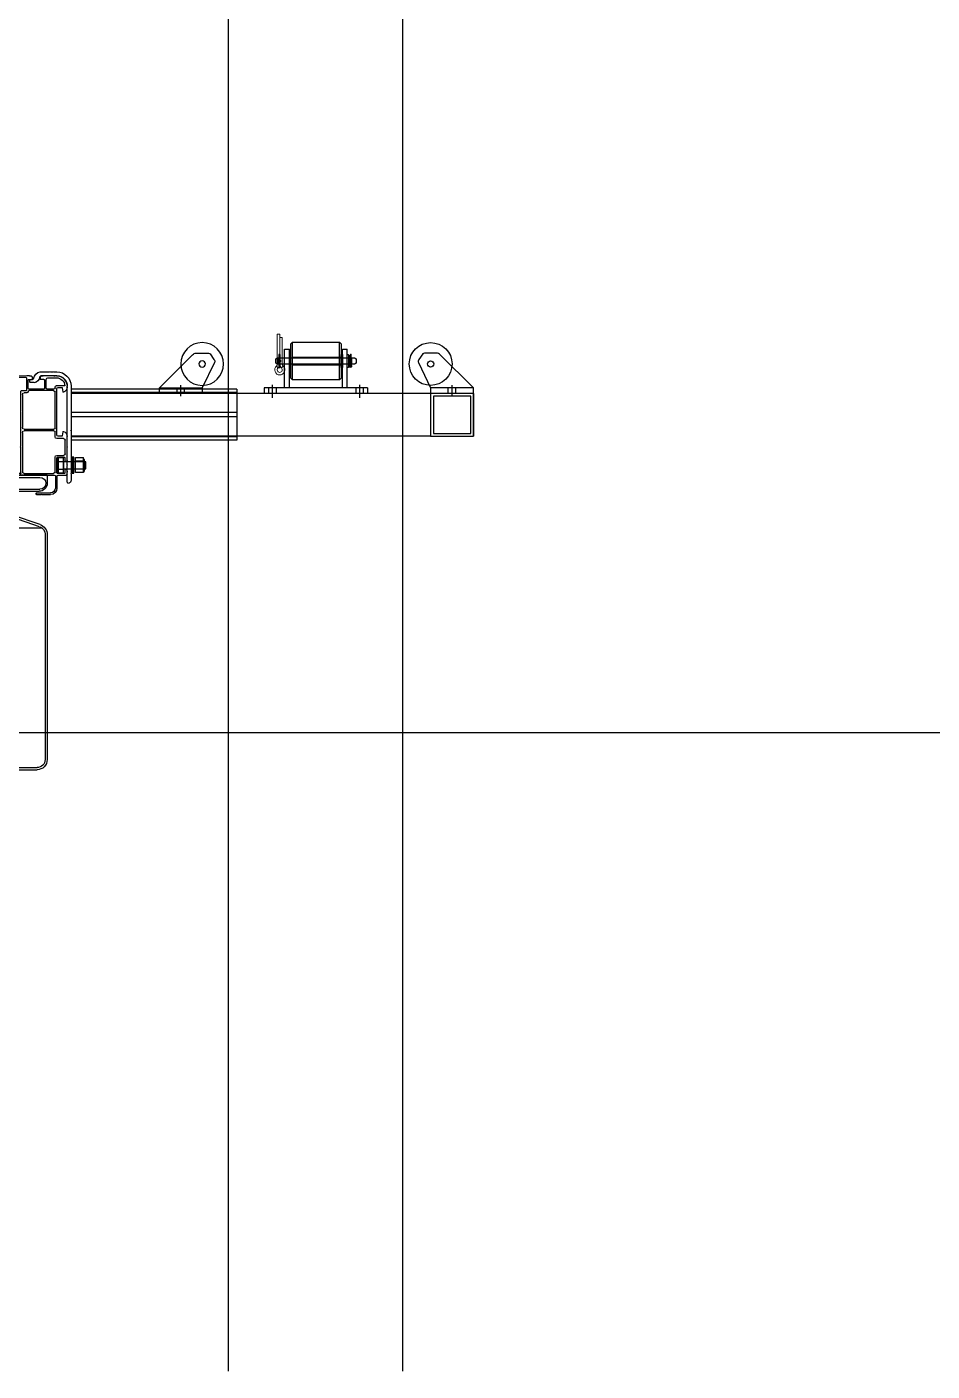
# Model space of a CAD drawing. Extents: x 15372 to 116961, y 24572 to 128109.
# Drawn here: x 43492 to 45184, y 27533 to 30043 of the extents above; entities that cross this region are included whole.
import ezdxf

# ---------------------------------------------------------------- set-up
doc = ezdxf.new("R2010")
doc.units = 0
doc.header["$LTSCALE"] = 1000
doc.header["$MEASUREMENT"] = 0
for name, pattern in [('( Border )', [21, 6, -3, 6, -3, 0, -3]), ('CENTER2', [28.575, 19.05, -3.175, 3.175, -3.175]), ('DASHED2', [9.525, 6.35, -3.175])]:
    doc.linetypes.add(name, pattern=pattern)
for name, color, linetype in [('PUB_DIM', 3, 'Continuous'), ('W-FLOAT_BOWL浮筒', 253, 'Continuous'), ('W-STEEL_FRAME钢架', 3, 'Continuous'), ('W-WOOD_FLOOR木地板', 30, 'Continuous'), ('ZJ', 251, 'Continuous'), ('中实线', 1, 'Continuous'), ('粗实线', 3, 'Continuous')]:
    doc.layers.add(name, color=color, linetype=linetype)
doc.layers.add('结构', color=52, linetype='Continuous', lineweight=18)
doc.layers.add('铝主梁170x129x4', color=210, linetype='Continuous', lineweight=25)

# ---------------------------------------------------------------- blocks, each defined once
blk = doc.blocks.new('A$C49B369EF')
at = {"color": 8}
for p, q in [((4, 203), (20.5, 203)), ((22.5, 124), (22.5, 191))]:
    blk.add_line(p, q, dxfattribs=at)
at = {"color": 3}
for p, q in [((17, 36), (2, 36)), ((19, 34), (19, 12)), ((22, 34), (22, 12)), ((57, 3), (31, 3)), ((58, 2), (58, 1)), ((47.4, 0), (31, 0)), ((57, 0), (48.6, 0))]:
    blk.add_line(p, q, dxfattribs=at)
at = {"color": 8, "ltscale": 0.5}
blk.add_arc((20.5, 201), 2, 0, 90, dxfattribs=at)
at = {"color": 3}
for centre, radius, start, end in [((2, 38), 2, 180, 270), ((17, 34), 2, 0, 90), ((31, 12), 12, 180, 270), ((31, 12), 9, 180, 270), ((57, 2), 1, 0, 90), ((57, 1), 1, 270, 0)]:
    blk.add_arc(centre, radius, start, end, dxfattribs=at)
at = {"color": 3, "ltscale": 0.5}
blk.add_arc((24, 34), 2, 90, 180, dxfattribs=at)
at = {"layer": '中实线', "color": 8, "linetype": 'ByBlock', "ltscale": 0.5}
for p, q in [((4, 203), (4, 203)), ((36, 218), (20, 218)), ((20, 218), (20, 218)), ((22.5, 199), (22.5, 201)), ((39, 199), (39, 215)), ((24.5, 197), (37, 197)), ((25.5, 194), (70.6, 194)), ((75.5, 190), (80.5, 190)), ((83.5, 187), (83.5, 125)), ((3.5, 76), (3.5, 101.5)), ((6.5, 104.5), (19.5, 104.5)), ((22.5, 107.5), (22.5, 117)), ((80.5, 122), (24.5, 122)), ((24.5, 119), (80.5, 119)), ((83.5, 116), (83.5, 42.5)), ((19.5, 73), (6.5, 73)), ((22.5, 42.5), (22.5, 70)), ((80.5, 39.5), (25.5, 39.5))]:
    blk.add_line(p, q, dxfattribs=at)
for centre, radius, start, end in [((20, 202.1), 15.9, 89.8166, 176.4472), ((36, 215), 3, 0, 90), ((24.5, 199), 2, 180, 269.9404), ((25.5, 191), 3, 90, 180), ((37, 199), 2, 269.9404, 0), ((70.6, 192), 2, 11.537, 90), ((75.5, 193), 3, 191.537, 270), ((80.5, 187), 3, 0, 90), ((6.5, 101.5), 3, 90, 180), ((19.5, 107.5), 3, 270, 0), ((24.5, 124), 2, 180, 270), ((24.5, 117), 2, 90, 180), ((80.5, 125), 3, 270, 0), ((80.5, 116), 3, 0, 90), ((6.5, 76), 3, 180, 270), ((19.5, 70), 3, 0, 90), ((25.5, 42.5), 3, 180, 270), ((80.5, 42.5), 3, 270, 0)]:
    blk.add_arc(centre, radius, start, end, dxfattribs=at)
at = {"layer": '粗实线', "linetype": 'ByBlock', "ltscale": 0.5}
for p, q in [((0, 200.4), (0, 202)), ((20, 222), (24.7, 222)), ((24.7, 222), (22.4, 222)), ((39.9, 222), (45, 222)), ((42.5, 214), (42.5, 198)), ((43.5, 215), (50.3, 215)), ((50.5, 219.5), (50.5, 215.2)), ((64.5, 215.2), (64.5, 219.5)), ((71.5, 215), (64.7, 215)), ((70, 222), (75.1, 222)), ((72.5, 198), (72.5, 214)), ((76, 218), (76, 194.5)), ((99.8, 219), (77, 219)), ((90.3, 222), (92.7, 222)), ((100, 219.5), (100, 219.2)), ((9.1, 199.2), (7.8, 191.8)), ((17, 200), (10.1, 200)), ((19, 155.1), (19, 198)), ((43.5, 197), (56.9, 197)), ((57.1, 196.9), (57.4, 196.6)), ((57.6, 196.6), (57.9, 196.9)), ((58.1, 197), (71.5, 197)), ((77, 193.5), (86, 193.5)), ((87, 192.5), (87, 155.1)), ((19, 111), (19, 153.9)), ((19.4, 154.6), (19.1, 154.9)), ((19.1, 154.1), (19.4, 154.4)), ((86.9, 154.9), (86.6, 154.6)), ((86.6, 154.4), (86.9, 154.1)), ((87, 153.9), (87, 153.9)), ((87, 153.9), (87, 89.8)), ((0, 89.8), (0, 108.6)), ((7.8, 117.2), (9.1, 109.8)), ((10.1, 109), (17, 109)), ((0, 74.4), (0, 88.7)), ((0.4, 89.4), (0.1, 89.7)), ((0.1, 88.8), (0.4, 89.1)), ((86.9, 89.7), (86.6, 89.4)), ((86.6, 89.1), (86.9, 88.8)), ((87, 88.7), (87, 39.5)), ((0, 64), (0, 74.4)), ((3.8, 61.5), (2.5, 61.5)), ((4, 68.5), (4, 61.7)), ((18, 69.5), (5, 69.5)), ((19, 55.1), (19, 68.5)), ((19, 40.5), (19, 53.9)), ((19.4, 54.6), (19.1, 54.9)), ((19.1, 54.1), (19.4, 54.4)), ((0, 38), (0, 42)), ((2.5, 47.5), (3.8, 47.5)), ((4, 47.3), (4, 40.5)), ((99, 36), (24, 36)), ((87.5, 39), (99, 39)), ((100, 38), (100, 37))]:
    blk.add_line(p, q, dxfattribs=at)
at = {"layer": '粗实线', "color": 3, "linetype": 'ByBlock', "ltscale": 0.5}
for p, q in [((5, 39.5), (18, 39.5)), ((47.9, 0.4), (47.6, 0.1)), ((48.4, 0.1), (48.1, 0.4))]:
    blk.add_line(p, q, dxfattribs=at)
at = {"layer": '粗实线', "linetype": 'ByBlock', "ltscale": 0.5}
for centre, radius, start, end in [((20, 202), 20, 90, 180), ((43.5, 214), 1, 90, 180), ((45.3, 215.4), 6.6, 38.3047, 92.8074), ((50.3, 215.2), 0.2, 270, 0.2741), ((69.7, 215.4), 6.6, 87.1926, 141.6953), ((64.7, 215.2), 0.2, 180, 270), ((71.5, 214), 1, 0, 90), ((77, 218), 1, 90, 180), ((92.1, 208.2), 13.8, 54.8394, 92.3815), ((99.8, 219.2), 0.2, 270, 0), ((9.9, 200.4), 9.84, 179.7094, 251.9861), ((6.8, 192), 1, 270, 349.7), ((10.1, 199), 1, 90, 169.7), ((17, 198), 2, 360, 90), ((43.5, 198), 1, 180, 270), ((56.9, 196.8), 0.2, 45, 90), ((57.5, 196.8), 0.2, 225, 315), ((58.1, 196.8), 0.2, 90, 135), ((71.5, 198), 1, 270, 0), ((77, 194.5), 1, 180, 270), ((86, 192.5), 1, 0, 90), ((19.2, 155.1), 0.2, 180, 225), ((19.2, 153.9), 0.2, 135, 180), ((19.2, 154.5), 0.2, 315, 45), ((86.8, 154.5), 0.2, 135, 225), ((86.8, 155.1), 0.2, 315, 0), ((86.8, 153.9), 0.2, 360, 45), ((10.1, 108.5), 10.1, 110.0422, 179.7055), ((6.8, 117), 1.03, 10.8147, 98.718), ((10.1, 110), 1, 190.3, 270), ((17, 111), 2, 270, 0), ((0.2, 89.8), 0.2, 180, 225), ((0.2, 88.7), 0.2, 135, 180), ((0.2, 89.2), 0.2, 315, 45), ((86.8, 89.2), 0.2, 135, 225), ((86.8, 89.8), 0.2, 315, 0), ((86.8, 88.7), 0.2, 360, 45), ((2.5, 64), 2.5, 180, 270), ((3.8, 61.7), 0.2, 270, 0), ((5, 68.5), 1, 90, 180), ((18, 68.5), 1, 0, 90), ((19.2, 55.1), 0.2, 180, 225), ((19.2, 53.9), 0.2, 135, 180), ((19.2, 54.5), 0.2, 315, 45), ((6.6, 42.3), 6.6, 128.3047, 182.8074), ((3.8, 47.3), 0.2, 0, 90), ((5, 40.5), 1, 180, 270), ((18, 40.5), 1, 270, 0), ((87, 39), 0.5, 90, 0), ((99, 38), 1, 0, 90), ((99, 37), 1, 270, 0)]:
    blk.add_arc(centre, radius, start, end, dxfattribs=at)
at = {"layer": '粗实线', "color": 3, "linetype": 'ByBlock', "ltscale": 0.5}
for centre, start, end in [((47.4, 0.2), 270, 315), ((48, 0.2), 45, 135), ((48.6, 0.2), 225, 270)]:
    blk.add_arc(centre, 0.2, start, end, dxfattribs=at)
at = {"layer": '结构', "color": 3, "linetype": 'ByBlock', "ltscale": 0.5}
for p, q in [((24.9, 221.9), (25.2, 221.5)), ((25.5, 221.5), (25.8, 221.9)), ((25.9, 222), (26.7, 222)), ((26.9, 221.9), (27.2, 221.5)), ((27.5, 221.5), (27.8, 221.9)), ((27.9, 222), (28.7, 222)), ((28.9, 221.9), (29.2, 221.5)), ((29.5, 221.5), (29.8, 221.9)), ((29.9, 222), (30.7, 222)), ((30.9, 221.9), (31.2, 221.5)), ((31.5, 221.5), (31.8, 221.9)), ((31.9, 222), (32.7, 222)), ((32.9, 221.9), (33.2, 221.5)), ((33.5, 221.5), (33.8, 221.9)), ((33.9, 222), (34.7, 222)), ((34.9, 221.9), (35.2, 221.5)), ((35.5, 221.5), (35.8, 221.9)), ((35.9, 222), (36.7, 222)), ((36.9, 221.9), (37.2, 221.5)), ((37.5, 221.5), (37.8, 221.9)), ((37.9, 222), (38.7, 222)), ((38.9, 221.9), (39.2, 221.5)), ((39.5, 221.5), (39.8, 221.9)), ((39.9, 222), (41.7, 222)), ((75.1, 222), (73.3, 222)), ((75.6, 221.5), (75.3, 221.9)), ((76.1, 221.9), (75.8, 221.5)), ((77.1, 222), (76.3, 222)), ((77.6, 221.5), (77.3, 221.9)), ((78.1, 221.9), (77.8, 221.5)), ((79.1, 222), (78.3, 222)), ((79.6, 221.5), (79.3, 221.9)), ((80.1, 221.9), (79.8, 221.5)), ((81.1, 222), (80.3, 222)), ((81.6, 221.5), (81.3, 221.9)), ((82.1, 221.9), (81.8, 221.5)), ((83.1, 222), (82.3, 222)), ((83.6, 221.5), (83.3, 221.9)), ((84.1, 221.9), (83.8, 221.5)), ((85.1, 222), (84.3, 222)), ((85.6, 221.5), (85.3, 221.9)), ((86.1, 221.9), (85.8, 221.5)), ((87.1, 222), (86.3, 222)), ((87.6, 221.5), (87.3, 221.9)), ((88.1, 221.9), (87.8, 221.5)), ((89.1, 222), (88.3, 222)), ((89.6, 221.5), (89.3, 221.9)), ((90.1, 221.9), (89.8, 221.5))]:
    blk.add_line(p, q, dxfattribs=at)
for centre, start, end in [((24.7, 221.8), 45, 90), ((25.3, 221.6), 225, 315), ((25.9, 221.8), 90, 135), ((26.7, 221.8), 45, 90), ((27.3, 221.6), 225, 315), ((27.9, 221.8), 90, 135), ((28.7, 221.8), 45, 90), ((29.3, 221.6), 225, 315), ((29.9, 221.8), 90, 135), ((30.7, 221.8), 45, 90), ((31.3, 221.6), 225, 315), ((31.9, 221.8), 90, 135), ((32.7, 221.8), 45, 90), ((33.3, 221.6), 225, 315), ((33.9, 221.8), 90, 135), ((34.7, 221.8), 45, 90), ((35.3, 221.6), 225, 315), ((35.9, 221.8), 90, 135), ((36.7, 221.8), 45, 90), ((37.3, 221.6), 225, 315), ((37.9, 221.8), 90, 135), ((38.7, 221.8), 45, 90), ((39.3, 221.6), 225, 315), ((39.9, 221.8), 90, 135), ((75.1, 221.8), 45, 90), ((75.7, 221.6), 225, 315), ((76.3, 221.8), 90, 135), ((77.1, 221.8), 45, 90), ((77.7, 221.6), 225, 315), ((78.3, 221.8), 90, 135), ((79.1, 221.8), 45, 90), ((79.7, 221.6), 225, 315), ((80.3, 221.8), 90, 135), ((81.1, 221.8), 45, 90), ((81.7, 221.6), 225, 315), ((82.3, 221.8), 90, 135), ((83.1, 221.8), 45, 90), ((83.7, 221.6), 225, 315), ((84.3, 221.8), 90, 135), ((85.1, 221.8), 45, 90), ((85.7, 221.6), 225, 315), ((86.3, 221.8), 90, 135), ((87.1, 221.8), 45, 90), ((87.7, 221.6), 225, 315), ((88.3, 221.8), 90, 135), ((89.1, 221.8), 45, 90), ((89.7, 221.6), 225, 315), ((90.3, 221.8), 90, 135)]:
    blk.add_arc(centre, 0.2, start, end, dxfattribs=at)
blk = doc.blocks.new('$matou$00000066')
for p, q in [((-400, 275, 0), (-400, 260, 0)), ((0, 275, 0), (-400, 275, 0)), ((0, 271, 0), (-386.4, 271, 0)), ((0, 275, 0), (400, 275, 0)), ((0, 271, 0), (386.4, 271, 0)), ((400, 275, 0), (400, 260, 0)), ((-338, 249, 0), (-386.4, 249, 0)), ((-338, 245, 0), (-385, 245, 0)), ((-330, 237, 0), (-330, 208.2, 0)), ((-326, 237, 0), (-326, 208.2, 0)), ((326, 237, 0), (326, 208.2, 0)), ((330, 237, 0), (330, 208.2, 0)), ((338, 249, 0), (386.4, 249, 0)), ((338, 245, 0), (385, 245, 0)), ((0, 205.3, 0), (-326.3, 205.3, 0)), ((0, 205.3, 0), (326.3, 205.3, 0)), ((-390.7, 176.1, 0), (0, 176.1, 0)), ((-386.6, 182.8, 0), (-335.4, 200.6, 0)), ((-385.9, 178.8, 0), (-334.1, 196.9, 0)), ((-50, 176.1, 0), (-50, -271, 0)), ((390.7, 176.1, 0), (0, 176.1, 0)), ((0, 176.1, 0), (0, -271, 0)), ((0, 176.1, 0), (0, -271, 0)), ((50, 176.1, 0), (50, -271, 0)), ((385.9, 178.8, 0), (334.1, 196.9, 0)), ((386.6, 182.8, 0), (335.4, 200.6, 0)), ((-400, 163.9, 0), (-400, -256, 0)), ((-396, 164.7, 0), (-396, -256, 0)), ((396, 164.7, 0), (396, -256, 0)), ((400, 163.9, 0), (400, -256, 0)), ((0, -271, 0), (-381, -271, 0)), ((0, -275, 0), (-381, -275, 0)), ((0, -271, 0), (381, -271, 0)), ((0, -275, 0), (381, -275, 0))]:
    blk.add_line(p, q)
at = {"elevation": 0}
for points in [[(-399.9, 275), (-330.3, 275)], [(-399.9, 275), (-330.3, 275)], [(399.9, 275), (330.3, 275)], [(399.9, 275), (330.3, 275)]]:
    blk.add_lwpolyline(points, dxfattribs=at)
for centre, radius, start, end in [((-385, 260, 0), 15, 180, 270), ((-386.4, 260, 0), 11, 90, 270), ((385, 260, 0), 15, 270, 0), ((386.4, 260, 0), 11, 270, 90), ((-338, 237, 0), 12, 0, 90), ((-338, 237, 0), 8, 0, 90), ((338, 237, 0), 12, 90, 180), ((338, 237, 0), 8, 90, 180), ((-338, 208.2, 0), 8, 289.1798, 0), ((-338, 208.2, 0), 12, 289.1798, 0), ((338, 208.2, 0), 12, 180, 250.8202), ((338, 208.2, 0), 8, 180, 250.8202), ((-380, 163.9, 0), 20, 109.1798, 180), ((-381, 164.7, 0), 15, 109.1798, 180), ((381, 164.7, 0), 15, 0, 70.8202), ((380, 163.9, 0), 20, 0, 70.8202), ((-381, -256, 0), 19, 180, 270), ((-381, -256, 0), 15, 180, 270), ((381, -256, 0), 15, 270, 0), ((381, -256, 0), 19, 270, 0)]:
    blk.add_arc(centre, radius, start, end)
blk = doc.blocks.new('*U786')
blk.add_lwpolyline([(-12, 0), (-12, 2.5), (12, 2.5), (12, 0)], close=True)
blk = doc.blocks.new('Split_Pins_GB91')
at = {"color": 8, "linetype": 'Continuous', "lineweight": 15}
for p, q in [((-3.4, 6.3), (-6.9, 3.1)), ((0, 4.7), (0, -4.7)), ((-3.4, -6.3), (-6.9, -3.1))]:
    blk.add_line(p, q, dxfattribs=at)
at = {"color": 7, "linetype": 'Continuous', "lineweight": 15}
for p, q in [((50, 4.7), (0, 4.7)), ((0, 0), (56.3, 0)), ((50, 4.7), (50, 0)), ((56.3, -4.7), (56.3, 0)), ((0, -4.7), (56.3, -4.7))]:
    blk.add_line(p, q, dxfattribs=at)
for centre, radius, start, end in [((-10.5, 0), 9.5, 41.3178, 318.6822), ((-10.5, 0), 4.75, 41.3178, 318.6822), ((0, 9.2), 9.23, 221.3178, 270), ((0, -9.2), 9.23, 90, 138.6822), ((0, 9.2), 4.48, 221.3178, 270), ((0, -9.2), 4.48, 90, 138.6822)]:
    blk.add_arc(centre, radius, start, end, dxfattribs=at)
blk = doc.blocks.new('5632.')
for p, q in [((865972.8, -129944.8), (865995.8, -129992.1)), ((865980.9, -129928.5), (865973.8, -129939)), ((866075.8, -129992.1), (866013.8, -129930.1))]:
    blk.add_line(p, q)
at = {"color": 0}
for p, q in [((866006.7, -129927.1), (865984.3, -129927.1)), ((866075.8, -129992.1), (865995.8, -129992.1)), ((865995.8, -129992.1), (865995.8, -130002.1)), ((866075.8, -130002.1), (866075.8, -129992.1)), ((865995.8, -130002.1), (866075.8, -130002.1))]:
    blk.add_line(p, q, dxfattribs=at)
for radius in [40, 6]:
    blk.add_circle((865995.8, -129947.3), radius)
for centre, radius, start, end in [((865977.3, -129942.6), 5, 133.9435, 206), ((865984.3, -129932.1), 5, 90, 133.9435), ((866006.7, -129937.1), 10, 45, 90)]:
    blk.add_arc(centre, radius, start, end)
blk = doc.blocks.new('0321')
for p, q in [((652261.3, -254661.7), (652261.3, -254971.4)), ((652261.3, -254661.7), (652269.3, -254661.7)), ((652269.3, -254661.7), (652269.3, -254971.4)), ((652261.3, -254971.4), (652269.3, -254971.4))]:
    blk.add_line(p, q)
blk = doc.blocks.new('891')
at = {"color": 0, "ltscale": 0.5}
blk.add_line((-1486542.7, 1377887.1), (-1486570.9, 1377887.1), dxfattribs=at)
at = {"color": 0, "lineweight": 5}
for p, q in [((-1486591.7, 1377686.1), (-1486593.6, 1377686.1)), ((-1486592.4, 1377685.9), (-1486592.4, 1377685.9))]:
    blk.add_line(p, q, dxfattribs=at)
at = {"color": 0, "ltscale": 0.5}
blk.add_arc((-1486542.7, 1377885.1), 2, 64.2042, 90, dxfattribs=at)
at = {"color": 0, "lineweight": 25}
for centre, radius, start, end in [((-1486593.6, 1377688.1), 2, 246.4591, 270), ((-1486591.7, 1377687.1), 1, 270, 311.3814), ((-1486592.4, 1377687.9), 2, 311.3814, 0)]:
    blk.add_arc(centre, radius, start, end, dxfattribs=at)
at = {"layer": '粗实线', "color": 0, "linetype": 'ByBlock', "ltscale": 0.5}
for p, q in [((-1486597.4, 1377867.1), (-1486597.4, 1377784.7)), ((-1486528.2, 1377873.7), (-1486521.4, 1377873.7)), ((-1486521.4, 1377879.7), (-1486525.5, 1377879.7)), ((-1486520.4, 1377874.7), (-1486520.4, 1377878.7)), ((-1486597.4, 1377783.5), (-1486597.4, 1377704.7)), ((-1486597.4, 1377703.5), (-1486597.4, 1377690.9))]:
    blk.add_line(p, q, dxfattribs=at)
for centre, radius, start, end in [((-1486570.4, 1377867.1), 27, 91.5188, 180), ((-1486570.4, 1377867.1), 20, 91.5188, 180), ((-1486544.9, 1377880.5), 7.1, 37.6327, 64.2042), ((-1486542.2, 1377879.6), 14.8, 7.196, 79.5045), ((-1486540.9, 1377883.6), 2, 5.0412, 37.6327), ((-1486526.3, 1377886.4), 12.9, 191.5156, 261.5695), ((-1486525.5, 1377881.7), 2, 186.8775, 270), ((-1486521.4, 1377878.7), 1, 0, 90), ((-1486521.4, 1377874.7), 1, 270, 0)]:
    blk.add_arc(centre, radius, start, end, dxfattribs=at)
at = {"layer": '结构', "color": 0, "linetype": 'ByBlock', "lineweight": 0, "ltscale": 0.5}
for points in [[(-1486564.5, 1377894.1, 0.198912), (-1486564.6, 1377894.1), (-1486564.9, 1377893.6, -0.414214), (-1486565.2, 1377893.6), (-1486565.5, 1377894.1, 0.198912), (-1486565.7, 1377894.1)], [(-1486562.5, 1377894.1, 0.198912), (-1486562.6, 1377894.1), (-1486562.9, 1377893.6, -0.414214), (-1486563.2, 1377893.6), (-1486563.5, 1377894.1, 0.198912), (-1486563.7, 1377894.1)], [(-1486560.5, 1377894.1, 0.198912), (-1486560.6, 1377894.1), (-1486560.9, 1377893.6, -0.414214), (-1486561.2, 1377893.6), (-1486561.5, 1377894.1, 0.198912), (-1486561.7, 1377894.1)], [(-1486558.5, 1377894.1, 0.198912), (-1486558.6, 1377894.1), (-1486558.9, 1377893.6, -0.414214), (-1486559.2, 1377893.6), (-1486559.5, 1377894.1, 0.198912), (-1486559.7, 1377894.1)], [(-1486556.5, 1377894.1, 0.198912), (-1486556.6, 1377894.1), (-1486556.9, 1377893.6, -0.414214), (-1486557.2, 1377893.6), (-1486557.5, 1377894.1, 0.198912), (-1486557.7, 1377894.1)], [(-1486554.5, 1377894.1, 0.198912), (-1486554.6, 1377894.1), (-1486554.9, 1377893.6, -0.414214), (-1486555.2, 1377893.6), (-1486555.5, 1377894.1, 0.198912), (-1486555.7, 1377894.1)], [(-1486552.5, 1377894.1, 0.198912), (-1486552.6, 1377894.1), (-1486552.9, 1377893.6, -0.414214), (-1486553.2, 1377893.6), (-1486553.5, 1377894.1, 0.198912), (-1486553.7, 1377894.1)], [(-1486550.5, 1377894.1, 0.198912), (-1486550.6, 1377894.1), (-1486550.9, 1377893.6, -0.414214), (-1486551.2, 1377893.6), (-1486551.5, 1377894.1, 0.198912), (-1486551.7, 1377894.1)]]:
    blk.add_lwpolyline(points, format="xyb", dxfattribs=at)
at = {"layer": '铝主梁170x129x4', "color": 0, "lineweight": 25}
for p, q in [((-1486565.7, 1377894.1), (-1486571.1, 1377894.1)), ((-1486563.6, 1377894.1), (-1486564.5, 1377894.1)), ((-1486561.6, 1377894.1), (-1486562.5, 1377894.1)), ((-1486559.6, 1377894.1), (-1486560.5, 1377894.1)), ((-1486557.6, 1377894.1), (-1486558.5, 1377894.1)), ((-1486555.6, 1377894.1), (-1486556.5, 1377894.1)), ((-1486553.6, 1377894.1), (-1486554.5, 1377894.1)), ((-1486551.6, 1377894.1), (-1486552.5, 1377894.1)), ((-1486539.5, 1377894.1), (-1486550.5, 1377894.1)), ((-1486590.4, 1377720.2), (-1486590.4, 1377867.1)), ((-1486597, 1377784.3), (-1486597.3, 1377784.6)), ((-1486597.3, 1377783.7), (-1486597, 1377784)), ((-1486590.7, 1377719.8), (-1486590.4, 1377720.1)), ((-1486590.4, 1377719.2), (-1486590.7, 1377719.5)), ((-1486590.4, 1377687.9), (-1486590.4, 1377719)), ((-1486597, 1377704.3), (-1486597.3, 1377704.6)), ((-1486597.3, 1377703.7), (-1486597, 1377704))]:
    blk.add_line(p, q, dxfattribs=at)
for centre, radius, start, end in [((-1486597.2, 1377784.7), 0.2, 180, 225), ((-1486597.2, 1377783.5), 0.2, 135, 180), ((-1486597.2, 1377784.1), 0.2, 315, 45), ((-1486590.6, 1377719.6), 0.2, 135, 225), ((-1486590.6, 1377720.2), 0.2, 315, 0), ((-1486590.6, 1377719), 0.2, 0, 45), ((-1486597.2, 1377704.7), 0.2, 180, 225), ((-1486597.2, 1377703.5), 0.2, 135, 180), ((-1486592.4, 1377690.9), 5, 180, 246.4591), ((-1486597.2, 1377704.1), 0.2, 315, 45)]:
    blk.add_arc(centre, radius, start, end, dxfattribs=at)

msp = doc.modelspace()

# ---------------------------------------------------------------- linework, layer by layer
for p, q in [((43985.11, 29451.46), (43988.11, 29454.46)), ((43985.11, 29387.46), (43985.11, 29451.46)), ((43988.11, 29454.46), (44076.11, 29454.46)), ((43988.11, 29384.46), (43988.11, 29454.46)), ((44076.11, 29454.46), (44079.11, 29451.46)), ((44076.11, 29384.46), (44076.11, 29454.46)), ((44079.11, 29451.46), (44079.11, 29387.46)), ((43988.11, 29384.46), (43985.11, 29387.46)), ((44076.11, 29384.46), (43988.11, 29384.46)), ((44079.11, 29387.46), (44076.11, 29384.46)), ((44326.61, 29359.06), (44326.61, 29279.06))]:
    msp.add_line(p, q)
at = {"color": 0}
for p, q in [((43957.11, 29423.72), (43960.11, 29425.46)), ((43957.11, 29415.19), (43957.11, 29423.72)), ((43960.11, 29425.46), (44104.11, 29425.46)), ((43962.07, 29413.46), (43962.07, 29425.46)), ((43973.61, 29369.06), (43973.61, 29441.46)), ((43973.61, 29441.46), (43982.61, 29441.46)), ((43982.61, 29369.06), (43982.61, 29441.46)), ((44081.61, 29369.06), (44081.61, 29441.46)), ((44081.61, 29441.46), (44090.61, 29441.46)), ((44090.61, 29369.06), (44090.61, 29441.46)), ((44099.11, 29413.46), (44099.11, 29425.46)), ((44104.11, 29425.46), (44107.11, 29423.72)), ((44107.11, 29423.72), (44107.11, 29415.19)), ((43960.11, 29413.46), (43957.11, 29415.19)), ((44104.11, 29413.46), (43960.11, 29413.46)), ((44107.11, 29415.19), (44104.11, 29413.46)), ((44246.61, 29359.06), (43574.58, 29359.06)), ((43935.61, 29369.06), (43935.61, 29359.06)), ((43957.61, 29369.06), (43935.61, 29369.06)), ((44128.61, 29359.06), (43935.61, 29359.06)), ((44128.61, 29369.06), (43950.43, 29369.06)), ((44246.61, 29279.06), (43574.58, 29279.06))]:
    msp.add_line(p, q, dxfattribs=at)
at = {"linetype": 'DASHED2'}
for p, q in [((43988.11, 29426.46), (44079.11, 29426.46)), ((43988.11, 29412.46), (44079.11, 29412.46)), ((43772.61, 29359.06), (43772.61, 29369.06)), ((43786.61, 29359.06), (43786.61, 29369.06)), ((43943.61, 29369.06), (43943.61, 29359.06)), ((43957.61, 29369.06), (43957.61, 29359.06)), ((44106.61, 29369.06), (44106.61, 29359.06)), ((44120.61, 29369.06), (44120.61, 29359.06)), ((44279.61, 29359.06), (44279.61, 29369.06)), ((44293.61, 29359.06), (44293.61, 29369.06))]:
    msp.add_line(p, q, dxfattribs=at)
at = {"color": 7, "linetype": 'Continuous', "lineweight": 15}
for p, q in [((44095.16, 29429.46), (44095.16, 29413.46)), ((44095.16, 29429.46), (44096.61, 29429.46)), ((44098.06, 29431.96), (44096.61, 29431.96)), ((44096.61, 29413.46), (44096.61, 29431.96)), ((44098.06, 29413.46), (44098.06, 29431.96))]:
    msp.add_line(p, q, dxfattribs=at)
at = {"color": 8, "linetype": 'Continuous', "lineweight": 15}
for p, q in [((44094.7, 29412.43), (44095.66, 29411.34)), ((44095.16, 29413.46), (44098.06, 29413.46)), ((44098.53, 29412.43), (44097.57, 29411.34))]:
    msp.add_line(p, q, dxfattribs=at)
at = {"color": 3, "linetype": 'CENTER2', "ltscale": 0.5}
for p, q in [((43779.61, 29354.06), (43779.61, 29374.06)), ((43950.61, 29375.16), (43950.61, 29350.86)), ((44113.61, 29375.16), (44113.61, 29350.86)), ((44286.61, 29354.06), (44286.61, 29374.06))]:
    msp.add_line(p, q, dxfattribs=at)
at = {"color": 4}
for p, q in [((43884.58, 29366.56), (43574.58, 29366.56)), ((43884.58, 29366.56), (43884.58, 29271.56)), ((43884.58, 29271.56), (43574.58, 29271.56))]:
    msp.add_line(p, q, dxfattribs=at)
at = {"color": 253, "linetype": 'CENTER2', "true_color": 0xadadad}
for p, q in [((43884.58, 29360.56), (43574.58, 29360.56)), ((43884.58, 29277.56), (43574.58, 29277.56))]:
    msp.add_line(p, q, dxfattribs=at)
at = {"color": 0, "linetype": '( Border )'}
msp.add_line((44128.61, 29369.06), (44128.61, 29359.06), dxfattribs=at)
for points in [[(44246.61, 29359.06), (44246.61, 29279.06), (44326.61, 29279.06), (44326.61, 29359.06)], [(44251.61, 29354.06), (44251.61, 29284.06), (44321.61, 29284.06), (44321.61, 29354.06)]]:
    msp.add_lwpolyline(points, close=True)
at = {"color": 0}
for centre in [(43964.57, 29419.46), (44096.61, 29419.46)]:
    msp.add_circle(centre, 1.6, dxfattribs=at)
at = {"color": 7, "linetype": 'Continuous', "lineweight": 15}
for centre, radius, start, end in [((44096.61, 29410.25), 2.9, 131.31782, 48.68218), ((44093.79, 29413.46), 1.37, 311.31782, 0), ((44096.61, 29410.25), 1.45, 131.31782, 48.68218), ((44093.79, 29413.46), 2.82, 311.31782, 0), ((44099.43, 29413.46), 2.82, 180, 228.68218), ((44099.43, 29413.46), 1.37, 180, 228.68218)]:
    msp.add_arc(centre, radius, start, end, dxfattribs=at)
at = {"layer": 'PUB_DIM'}
for p, q in [((43574.58, 29359.06), (43574.58, 29279.06)), ((40410.75, 28725.64), (45838.74, 28725.64))]:
    msp.add_line(p, q, dxfattribs=at)
at = {"layer": 'W-STEEL_FRAME钢架'}
for p, q in [((43549.22, 29235.23), (43550.55, 29238.57)), ((43549.22, 29235.23), (43549.22, 29213.9)), ((43549.22, 29235.23), (43550.55, 29231.9)), ((43550.55, 29231.9), (43549.22, 29224.57)), ((43549.22, 29224.57), (43550.55, 29217.23)), ((43550.55, 29231.9), (43560.55, 29231.9)), ((43597.53, 29232.35), (43582.86, 29232.35)), ((43598.86, 29235.69), (43597.53, 29239.02)), ((43598.86, 29235.69), (43597.53, 29232.35)), ((43597.53, 29232.35), (43598.86, 29225.02)), ((43598.86, 29225.02), (43597.53, 29217.69)), ((43598.86, 29235.69), (43598.86, 29214.35)), ((43549.22, 29213.9), (43550.55, 29217.23)), ((43549.22, 29213.9), (43550.55, 29210.57)), ((43550.55, 29217.23), (43560.55, 29217.23)), ((43597.53, 29217.69), (43582.86, 29217.69)), ((43598.86, 29214.35), (43597.53, 29217.69)), ((43598.86, 29214.35), (43597.53, 29211.02))]:
    msp.add_line(p, q, dxfattribs=at)
for points in [[(43550.55, 29238.57), (43550.55, 29210.57), (43560.55, 29210.57), (43560.55, 29238.57)], [(43560.55, 29231.02), (43560.55, 29218.02), (43602.2, 29218.02), (43602.2, 29231.02)], [(43576.86, 29240.02), (43576.86, 29210.02), (43579.53, 29210.02), (43579.53, 29240.02)], [(43597.53, 29239.02), (43597.53, 29211.02), (43582.86, 29211.02), (43582.86, 29239.02)]]:
    msp.add_lwpolyline(points, close=True, dxfattribs=at)
at = {"layer": 'ZJ', "color": 1, "linetype": 'Continuous'}
msp.add_lwpolyline([(43868.94, 27532.94), (43868.93, 31443.74), (44193.93, 31443.74), (44193.94, 27532.94)], dxfattribs=at)

# ---------------------------------------------------------------- block references
at = {"xscale": -1}
msp.add_blockref('5632.', (909815.44, 159361.18), dxfattribs=at)
for name, p, rotation in [('Split_Pins_GB91', (43964.61, 29413.46), 270), ('*U786', (43965.57, 29419.46), 90), ('*U786', (43985.11, 29419.46), 90)]:
    msp.add_blockref(name, p, dxfattribs=dict(at, rotation=rotation))
msp.add_blockref('5632.', (-821749.21, 159361.18))
at = {"rotation": 270}
for name, p in [('*U786', (44079.11, 29419.46)), ('*U786', (44090.61, 29419.46)), ('0321', (298545.96, 681584.31))]:
    msp.add_blockref(name, p, dxfattribs=at)
at = {"color": 0, "lineweight": 5, "xscale": -1}
msp.add_blockref('A$C49B369EF', (43567.22, 29170.07), dxfattribs=at)
at = {"layer": 'W-FLOAT_BOWL浮筒', "yscale": -1, "rotation": 180}
msp.add_blockref('$matou$00000066', (43130.01, 28931.07), dxfattribs=at)
at = {"layer": 'W-WOOD_FLOOR木地板', "xscale": -1}
msp.add_blockref('891', (-1443022.8, -1348494.68), dxfattribs=at)

doc.saveas('drawing.dxf')
